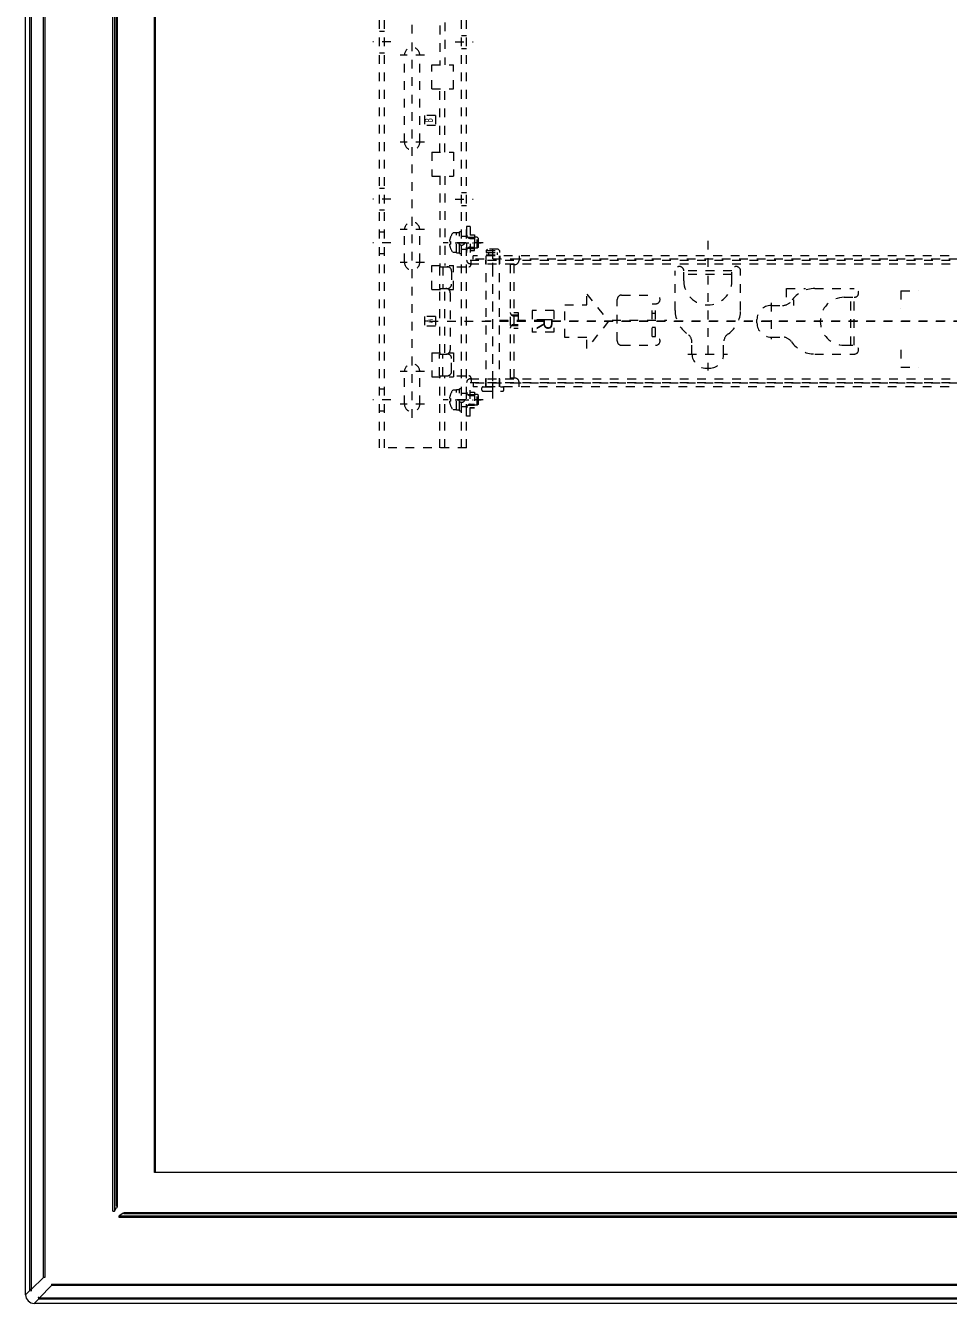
# Model space of a CAD drawing. Units: millimetres, scale not verified. Extents: x -63 to 62, y -57 to 57.
# Drawn here: x -17 to -6.43, y -7.93 to 6.71 of the extents above; entities that cross this region are included whole.
import ezdxf
from ezdxf.enums import TextEntityAlignment as Align

# ---------------------------------------------------------------- set-up
doc = ezdxf.new("R2010")
doc.units = ezdxf.units.MM
doc.header["$LTSCALE"] = 0.125
doc.header["$PDMODE"] = 32
doc.header["$PDSIZE"] = 0.0625
doc.linetypes.add('USER1', pattern=[1.4, 0.7, -0.7])
doc.layers.add('0-5_GAIKEI', color=1, linetype='USER1', lineweight=18)
doc.styles.add('ＭＳ ゴシック', font='')
doc.styles.get('ＭＳ ゴシック').set_extended_font_data('MS Gothic')

msp = doc.modelspace()

# ---------------------------------------------------------------- linework, layer by layer
at = {"layer": '0-5_GAIKEI', "color": 7, "linetype": 'Continuous'}
for p, q in [((-17.0014, -7.8293), (-17.0014, 30.8207)), ((6.0286, -7.9293), (-16.9014, -7.9293))]:
    msp.add_line(p, q, dxfattribs=at)
at = {"layer": '0-5_GAIKEI', "linetype": 'Continuous'}
for p, q in [((-16.9533, -7.7714), (-16.9533, 30.7627)), ((-16.9355, 30.7627), (-16.9355, -7.7714)), ((-16.7951, -7.631), (-16.7951, 30.6224)), ((-16.7821, 30.6224), (-16.7821, -7.631)), ((-16.0018, -6.8727), (-16.0018, 29.8641)), ((-15.9591, -6.8168), (-15.9591, 29.8082)), ((-15.9518, 29.8082), (-15.9518, -6.8168)), ((-15.9489, -6.8168), (-15.9489, 29.8082)), ((-15.5239, -6.4293), (-15.5239, 29.4207)), ((-15.5114, -6.4293), (-15.5114, 29.4207)), ((4.6511, -6.4293), (-15.5239, -6.4293)), ((4.6386, -6.4293), (-15.5114, -6.4293)), ((-16.0018, -6.8727), (-15.9841, -6.8727)), ((-15.9841, -6.8727), (-15.958, -6.8312)), ((-15.9591, -6.8168), (-15.9518, -6.8168)), ((-15.9489, -6.8168), (-15.9518, -6.8168)), ((-15.8883, -6.9009), (-15.9298, -6.927)), ((5.0569, -6.9447), (-15.9298, -6.9447)), ((-15.8739, -6.8947), (-15.8739, -6.8918)), ((5.0011, -6.8918), (-15.8739, -6.8918)), ((-15.8739, -6.902), (-15.8739, -6.8947)), ((-15.8739, -6.8947), (5.0011, -6.8947)), ((5.0011, -6.902), (-15.8739, -6.902)), ((-16.9355, -7.7714), (-16.7951, -7.631)), ((-16.7031, -7.723), (-16.8435, -7.8634)), ((-16.7821, -7.631), (-16.7951, -7.631)), ((-16.7031, -7.7099), (-16.7031, -7.723)), ((-16.7031, -7.7099), (5.8303, -7.7099)), ((5.8303, -7.723), (-16.7031, -7.723)), ((-17.0014, -7.8293), (-16.9533, -7.7812)), ((-16.9355, -7.7714), (-16.9533, -7.7714)), ((-16.8533, -7.8812), (-16.9014, -7.9293)), ((-16.8435, -7.8634), (5.9706, -7.8634)), ((-16.8435, -7.8634), (-16.8435, -7.8812)), ((5.9706, -7.8812), (-16.8435, -7.8812))]:
    msp.add_line(p, q, dxfattribs=at)
at = {"layer": '0-5_GAIKEI'}
for p, q in [((-12.9489, 1.8707), (-12.9489, 21.8707)), ((-12.8914, 1.8707), (-12.8914, 21.8707)), ((-12.0064, 1.8707), (-12.0064, 21.8707)), ((-11.9489, 1.8707), (-11.9489, 21.8707)), ((-12.5739, 2.216), (-12.5739, 21.5623)), ((-12.1989, 11.7433), (-12.1989, 6.2582)), ((-12.2564, 11.7072), (-12.2564, 6.2582)), ((-12.9489, 6.6457), (-12.8914, 6.6457)), ((-12.0064, 6.5957), (-11.9489, 6.5957)), ((-12.8164, 6.5207), (-13.0239, 6.5207)), ((-12.0814, 6.5207), (-11.8739, 6.5207)), ((-12.0064, 6.4457), (-11.9489, 6.4457)), ((-12.9489, 6.3957), (-12.8914, 6.3957)), ((-12.4322, 6.3707), (-12.7118, 6.3707)), ((-12.6614, 5.3707), (-12.6614, 6.3707)), ((-12.4864, 5.3707), (-12.4864, 6.3707)), ((-12.3489, 6.2582), (-12.0989, 6.2582)), ((-12.3489, 5.9832), (-12.3489, 6.2582)), ((-12.2564, 5.2582), (-12.2564, 5.9832)), ((-12.1989, 5.2582), (-12.1989, 5.9832)), ((-12.4322, 5.3707), (-12.7118, 5.3707)), ((-12.3489, 5.2582), (-12.0989, 5.2582)), ((-12.3489, 5.2582), (-12.3489, 4.9832)), ((-12.0989, 5.2582), (-12.0989, 4.9832)), ((-12.3489, 4.9832), (-12.0989, 4.9832)), ((-12.2564, 4.9832), (-12.2564, 3.9582)), ((-12.1989, 4.9832), (-12.1989, 3.9582)), ((-12.9489, 4.8457), (-12.8914, 4.8457)), ((-12.8164, 4.7207), (-13.0239, 4.7207)), ((-12.0814, 4.7207), (-11.8739, 4.7207)), ((-12.0064, 4.7957), (-11.9489, 4.7957)), ((-12.9489, 4.5957), (-12.8914, 4.5957)), ((-12.0064, 4.6457), (-11.9489, 4.6457)), ((-11.9089, 4.4082), (-11.9489, 4.4082)), ((-11.9489, 4.4082), (-11.9489, 4.0207)), ((-11.9089, 4.4082), (-11.9089, 4.0207)), ((-12.9489, 4.3457), (-12.8914, 4.3457)), ((-12.4322, 4.3707), (-12.7118, 4.3707)), ((-12.6614, 3.9957), (-12.6614, 4.3707)), ((-12.4864, 3.9957), (-12.4864, 4.3707)), ((-12.0639, 4.3332), (-12.1052, 4.3332)), ((-12.0314, 4.3357), (-12.0639, 4.3357)), ((-12.0639, 4.1057), (-12.0639, 4.3357)), ((-12.0064, 4.3457), (-12.0314, 4.3457)), ((-12.0314, 4.0957), (-12.0314, 4.3457)), ((-12.0064, 4.0957), (-12.0064, 4.3457)), ((-12.0064, 4.2957), (-11.9489, 4.2957)), ((-11.938, 4.2832), (-11.8589, 4.2832)), ((-11.9089, 4.3107), (-11.8589, 4.3107)), ((-11.9089, 4.3107), (-11.8589, 4.3107)), ((-11.9089, 4.2707), (-11.8589, 4.2707)), ((-11.8589, 4.3107), (-11.8589, 4.1307)), ((-11.8273, 4.2832), (-11.8589, 4.2832)), ((-11.8273, 4.1582), (-11.8273, 4.2832)), ((-11.8139, 4.2699), (-11.8273, 4.2832)), ((-11.8139, 4.1715), (-11.8139, 4.2699)), ((-12.8164, 4.2207), (-13.0239, 4.2207)), ((-11.7601, 4.2207), (-12.2182, 4.2207)), ((-12.1458, 4.2357), (-12.1358, 4.2357)), ((-12.1458, 4.2057), (-12.1358, 4.2057)), ((-12.1358, 4.2357), (-12.1358, 4.2057)), ((-12.0639, 4.1082), (-12.1052, 4.1082)), ((-12.0814, 4.2207), (-11.8739, 4.2207)), ((-12.0639, 4.1057), (-12.0314, 4.1057)), ((-12.0239, 4.2207), (-11.7839, 4.2207)), ((-12.0064, 4.1457), (-11.9489, 4.1457)), ((-11.938, 4.1582), (-11.8589, 4.1582)), ((-11.9089, 4.1707), (-11.8589, 4.1707)), ((-11.8589, 4.1307), (-11.9089, 4.1307)), ((-11.8273, 4.1582), (-11.8589, 4.1582)), ((-11.8139, 4.1715), (-11.8273, 4.1582)), ((-11.7239, 4.1332), (-11.7114, 4.1457)), ((-11.7239, 4.1332), (-11.7239, 4.1082)), ((-11.7239, 4.1332), (-11.5739, 4.1332)), ((-11.7239, 4.1082), (-11.5739, 4.1082)), ((-11.5864, 4.1457), (-11.7114, 4.1457)), ((-11.6989, 4.1082), (-11.6989, 4.0832)), ((-11.6489, 2.4457), (-11.6489, 4.1993)), ((-11.6489, 2.4345), (-11.6489, 4.1737)), ((-11.5989, 4.1082), (-11.5989, 4.0832)), ((-11.5739, 4.1332), (-11.5864, 4.1457)), ((-11.5739, 4.1332), (-11.5739, 4.1082)), ((-9.1864, 4.2431), (-9.1864, 2.7563)), ((-12.9489, 4.0957), (-12.8914, 4.0957)), ((-12.4322, 3.9957), (-12.7118, 3.9957)), ((-12.0989, 3.6832), (-12.0989, 3.9582)), ((-12.0314, 4.0957), (-12.0064, 4.0957)), ((-11.9089, 4.0207), (-0.0639, 4.0207)), ((-11.9089, 3.9807), (-0.0639, 3.9807)), ((-0.0239, 4.0707), (-11.8739, 4.0707)), ((-11.8739, 4.0307), (-11.8739, 4.0707)), ((-11.3489, 4.0307), (-11.8739, 4.0307)), ((-11.7302, 4.0707), (-11.7302, 4.0307)), ((-11.7302, 3.9807), (-11.7302, 4.0207)), ((-11.7239, 2.5707), (-11.7239, 4.0832)), ((-11.7239, 4.0832), (-11.5739, 4.0832)), ((-11.6489, 3.8896), (-11.6489, 4.0809)), ((-11.5739, 2.5707), (-11.5739, 4.0832)), ((-11.5677, 4.0707), (-11.5677, 4.0307)), ((-11.5677, 3.9807), (-11.5677, 4.0207)), ((-11.3989, 3.9707), (-11.4489, 3.9707)), ((-11.4489, 3.9707), (-11.4489, 2.6707)), ((-11.4089, 3.9707), (-11.4089, 2.6707)), ((-11.3489, 4.0707), (-11.3489, 4.0207)), ((-0.1264, 4.0307), (-11.3489, 4.0307)), ((-12.2614, 3.9457), (-11.9239, 3.9457)), ((-12.2214, 3.9457), (-12.2214, 3.6957)), ((-12.1214, 3.8957), (-12.1214, 3.7457)), ((-9.5614, 3.4457), (-9.5614, 3.8982)), ((-9.4614, 3.7832), (-9.4614, 3.8982)), ((-8.9114, 3.8582), (-9.4614, 3.8582)), ((-8.8114, 3.4457), (-8.8114, 3.8982)), ((-12.3489, 3.6832), (-12.0989, 3.6832)), ((-12.2564, 2.9582), (-12.2564, 3.6832)), ((-12.1989, 2.9582), (-12.1989, 3.6832)), ((-8.2864, 3.6957), (-8.0659, 3.6957)), ((-8.2864, 3.5975), (-8.2864, 3.6957)), ((-7.9614, 3.6957), (-7.5089, 3.6957)), ((-6.9739, 3.6707), (-6.7739, 3.6707)), ((-6.9739, 3.6707), (-6.9739, 3.4707)), ((-12.1364, 3.6457), (-12.1364, 2.9957)), ((-10.5739, 3.6332), (-10.3239, 3.3207)), ((-10.5739, 3.5082), (-10.5739, 3.6332)), ((-10.2239, 3.0957), (-10.2239, 3.5707)), ((-10.1739, 3.6207), (-9.7839, 3.6207)), ((-9.8239, 3.5207), (-9.7839, 3.5207)), ((-9.8239, 3.1457), (-9.8239, 3.5207)), ((-9.7839, 3.1457), (-9.7839, 3.5207)), ((-8.4614, 3.5325), (-8.4614, 3.1169)), ((-8.4614, 3.5325), (-8.4614, 3.1169)), ((-8.2063, 3.5649), (-8.2063, 3.5019)), ((-7.6239, 3.5957), (-7.5089, 3.5957)), ((-7.5489, 3.0457), (-7.5489, 3.5957)), ((-7.5089, 3.0457), (-7.5089, 3.5957)), ((-12.4314, 3.3769), (-12.4314, 3.2644)), ((-12.3064, 3.3769), (-12.4314, 3.3769)), ((-12.3064, 3.3769), (-12.3064, 3.2644)), ((-11.438, 3.3957), (-11.3589, 3.3957)), ((-11.4089, 3.4232), (-11.3589, 3.4232)), ((-11.4089, 3.3832), (-11.3589, 3.3832)), ((-11.3589, 3.4232), (-11.3589, 3.2432)), ((-11.1989, 3.4457), (-11.1989, 3.1957)), ((-10.9489, 3.4457), (-11.1989, 3.4457)), ((-10.9489, 3.4457), (-10.9489, 3.1957)), ((-10.8239, 3.1332), (-10.8239, 3.5082)), ((-10.8239, 3.5082), (-10.5739, 3.5082)), ((-9.8239, 3.4144), (-9.7839, 3.4144)), ((-8.4614, 3.5019), (-8.3313, 3.5019)), ((-12.3064, 3.2644), (-12.4314, 3.2644)), ((-12.374, 3.3207), (0.4532, 3.3207)), ((0.1305, 3.3207), (-11.7381, 3.3207)), ((-11.5745, 3.3332), (-11.1507, 3.3332)), ((-11.438, 3.2707), (-11.3589, 3.2707)), ((-11.4089, 3.2832), (-11.3589, 3.2832)), ((-11.4089, 3.2432), (-11.3589, 3.2432)), ((-10.3239, 3.3207), (-10.5739, 3.0082)), ((-10.2826, 3.3332), (-9.6543, 3.3332)), ((-9.8239, 3.2519), (-9.7839, 3.2519)), ((-8.6239, 3.3019), (-8.6239, 3.3394)), ((-10.9489, 3.1957), (-11.1989, 3.1957)), ((-9.8239, 3.1457), (-9.7839, 3.1457)), ((-9.3677, 2.9457), (-9.3677, 3.0758)), ((-9.0052, 2.9457), (-9.0052, 3.0758)), ((-8.4614, 3.1394), (-8.3313, 3.1394)), ((-12.3489, 2.9582), (-12.3489, 2.6832)), ((-12.2214, 2.6957), (-12.2214, 2.9457)), ((-10.1739, 3.0457), (-9.7839, 3.0457)), ((-9.4152, 2.9457), (-8.9593, 2.9457)), ((-7.9614, 2.9457), (-7.5089, 2.9457)), ((-7.6239, 3.0457), (-7.5089, 3.0457)), ((-6.9739, 2.9957), (-6.9739, 2.7957)), ((-12.1214, 2.7457), (-12.1214, 2.8957)), ((-9.2052, 2.7832), (-9.1677, 2.7832)), ((-6.9739, 2.7957), (-6.7739, 2.7957)), ((-12.4322, 2.7457), (-12.7118, 2.7457)), ((-12.6614, 2.3707), (-12.6614, 2.7457)), ((-12.4864, 2.3707), (-12.4864, 2.7457)), ((-12.3489, 2.6832), (-12.0989, 2.6832)), ((-12.2614, 2.6957), (-11.9239, 2.6957)), ((-12.2564, 1.8707), (-12.2564, 2.6832)), ((-12.1989, 1.8707), (-12.1989, 2.6832)), ((-11.9089, 2.6607), (-0.0639, 2.6607)), ((-11.7302, 2.6207), (-11.7302, 2.6607)), ((-11.6489, 2.5116), (-11.6489, 2.7498)), ((-11.5677, 2.6207), (-11.5677, 2.6607)), ((-11.3989, 2.6707), (-11.4489, 2.6707)), ((-12.9489, 2.5457), (-12.8914, 2.5457)), ((-12.0639, 2.5332), (-12.1052, 2.5332)), ((-12.0314, 2.5357), (-12.0639, 2.5357)), ((-12.0639, 2.3057), (-12.0639, 2.5357)), ((-12.0064, 2.5457), (-12.0314, 2.5457)), ((-12.0314, 2.2957), (-12.0314, 2.5457)), ((-12.0064, 2.2957), (-12.0064, 2.5457)), ((-12.0064, 2.4957), (-11.9489, 2.4957)), ((-11.9489, 2.2332), (-11.9489, 2.6207)), ((-11.9089, 2.2332), (-11.9089, 2.6207)), ((-11.9089, 2.6207), (-0.0639, 2.6207)), ((-11.9089, 2.5107), (-11.8589, 2.5107)), ((-11.9089, 2.5107), (-11.8589, 2.5107)), ((-11.3489, 2.6107), (-11.8739, 2.6107)), ((-11.8739, 2.6107), (-11.8739, 2.5707)), ((-0.0239, 2.5707), (-11.8739, 2.5707)), ((-11.8589, 2.5107), (-11.8589, 2.3307)), ((-11.8589, 2.5107), (-11.8589, 2.3307)), ((-11.7739, 2.5332), (-11.7739, 2.5582)), ((-11.7614, 2.5707), (-11.5364, 2.5707)), ((-11.7614, 2.5207), (-11.5364, 2.5207)), ((-11.7302, 2.5707), (-11.7302, 2.6107)), ((-11.5677, 2.5707), (-11.5677, 2.6107)), ((-11.5239, 2.5332), (-11.5239, 2.5582)), ((-11.3489, 2.5707), (-11.3489, 2.6207)), ((-0.1264, 2.6107), (-11.3489, 2.6107)), ((-12.8164, 2.4207), (-13.0239, 2.4207)), ((-12.4322, 2.3707), (-12.7118, 2.3707)), ((-11.7601, 2.4207), (-12.2182, 2.4207)), ((-12.1458, 2.4357), (-12.1358, 2.4357)), ((-12.1458, 2.4057), (-12.1358, 2.4057)), ((-12.1358, 2.4357), (-12.1358, 2.4057)), ((-12.0814, 2.4207), (-11.8739, 2.4207)), ((-12.0239, 2.4207), (-11.7839, 2.4207)), ((-12.0064, 2.3457), (-11.9489, 2.3457)), ((-11.938, 2.4832), (-11.8589, 2.4832)), ((-11.938, 2.3582), (-11.8589, 2.3582)), ((-11.9089, 2.4707), (-11.8589, 2.4707)), ((-11.9089, 2.3707), (-11.8589, 2.3707)), ((-11.8273, 2.4832), (-11.8589, 2.4832)), ((-11.8273, 2.3582), (-11.8589, 2.3582)), ((-11.8273, 2.3582), (-11.8273, 2.4832)), ((-11.8139, 2.4699), (-11.8273, 2.4832)), ((-11.8139, 2.3715), (-11.8273, 2.3582)), ((-11.8139, 2.3715), (-11.8139, 2.4699)), ((-12.9489, 2.2957), (-12.8914, 2.2957)), ((-12.0639, 2.3082), (-12.1052, 2.3082)), ((-12.0639, 2.3057), (-12.0314, 2.3057)), ((-12.0314, 2.2957), (-12.0064, 2.2957)), ((-11.9089, 2.2332), (-11.9489, 2.2332)), ((-11.9089, 2.3307), (-11.8589, 2.3307)), ((-11.8589, 2.3307), (-11.9089, 2.3307)), ((-11.9489, 1.8707), (-12.9489, 1.8707))]:
    msp.add_line(p, q, dxfattribs=at)
at = {"layer": '0-5_GAIKEI', "linetype": 'Continuous'}
for points in [[(-16.0018, 29.8641), (-15.9841, 29.8641), (-15.9841, -6.8727)], [(-15.9298, -6.9447), (-15.9298, -6.927), (5.0569, -6.927)]]:
    msp.add_lwpolyline(points, dxfattribs=at)
at = {"layer": '0-5_GAIKEI'}
for points in [[(-12.3489, 5.9832), (-12.0989, 5.9832), (-12.0989, 6.2582)], [(-12.3064, 5.6769), (-12.3064, 5.5644), (-12.4314, 5.5644)], [(-12.3064, 5.6769), (-12.4314, 5.6769), (-12.4314, 5.5644)], [(-11.9089, 4.1307), (-11.8589, 4.1307), (-11.8589, 4.3107)], [(-12.3489, 3.6832), (-12.3489, 3.9582), (-12.0989, 3.9582)], [(-11.8989, 3.9707), (-11.8989, 3.9807), (-11.8989, 4.0207)], [(-12.2614, 3.9457), (-12.2614, 3.6957), (-12.1714, 3.6957)], [(-8.9114, 3.7832), (-8.9114, 3.8982), (-9.4614, 3.8982)], [(-10.5739, 3.0082), (-10.5739, 3.1332), (-10.8239, 3.1332)], [(-12.3489, 2.9582), (-12.0989, 2.9582), (-12.0989, 2.6832)], [(-12.2614, 2.6957), (-12.2614, 2.9457), (-12.1714, 2.9457)], [(-11.8989, 2.6707), (-11.8989, 2.6607), (-11.8989, 2.6207)]]:
    msp.add_lwpolyline(points, dxfattribs=at)
for centre, radius, start, end in [((-12.5739, 6.3707), 0.0875, 0, 180), ((-12.5739, 5.3707), 0.0875, 180, 0), ((-12.5739, 4.3707), 0.0875, 0, 180), ((-11.9724, 4.2207), 0.174, 139.72739, 175.05554), ((-11.9089, 4.3107), 0.04, 180, 270), ((-11.9724, 4.2207), 0.174, 184.94446, 220.27261), ((-11.9089, 4.1307), 0.04, 90, 180), ((-12.5739, 3.9957), 0.0875, 180, 0), ((-11.9089, 4.0207), 0.04, 180, 270), ((-11.9239, 3.9707), 0.025, 270, 0), ((-11.3989, 4.0207), 0.05, 270, 0), ((-12.1714, 3.8957), 0.05, 0, 90), ((-9.5114, 3.8982), 0.05, 0, 180), ((-8.8614, 3.8982), 0.05, 0, 180), ((-12.1864, 3.6457), 0.05, 0, 90), ((-12.1714, 3.7457), 0.05, 270, 0), ((-9.1864, 3.7832), 0.275, 180, 0), ((-7.9614, 3.3707), 0.325, 90, 145.28851), ((-7.5089, 3.6457), 0.05, 270, 90), ((-10.1739, 3.5707), 0.05, 90, 180), ((-9.7839, 3.5707), 0.05, 270, 90), ((-8.3313, 3.6269), 0.125, 270, 325.28851), ((-7.6239, 3.3207), 0.275, 90, 270), ((-11.4089, 3.4232), 0.04, 180, 270), ((-9.2364, 3.4457), 0.325, 180, 235.28851), ((-9.1364, 3.4457), 0.325, 304.71149, 0), ((-8.4614, 3.3394), 0.1625, 90, 180), ((-11.4089, 3.2432), 0.04, 90, 180), ((-8.4614, 3.3019), 0.1625, 180, 270), ((-10.1739, 3.0957), 0.05, 180, 270), ((-9.7839, 3.0957), 0.05, 270, 90), ((-9.4927, 3.0758), 0.125, 0, 55.28851), ((-8.8802, 3.0758), 0.125, 124.71149, 180), ((-8.3313, 3.0144), 0.125, 34.71149, 90), ((-7.9614, 3.2707), 0.325, 214.71149, 270), ((-12.1864, 2.9957), 0.05, 270, 0), ((-12.1714, 2.8957), 0.05, 0, 90), ((-9.2052, 2.9457), 0.1625, 180, 270), ((-9.1677, 2.9457), 0.1625, 270, 0), ((-7.5089, 2.9957), 0.05, 270, 90), ((-12.5739, 2.7457), 0.0875, 0, 180), ((-12.1714, 2.7457), 0.05, 270, 0), ((-11.9089, 2.6207), 0.04, 90, 180), ((-11.9239, 2.6707), 0.025, 0, 90), ((-11.3989, 2.6207), 0.05, 0, 90), ((-11.9724, 2.4207), 0.174, 139.72739, 175.05554), ((-11.9089, 2.5107), 0.04, 180, 270), ((-11.7614, 2.5582), 0.0125, 90, 180), ((-11.7614, 2.5332), 0.0125, 180, 270), ((-11.5364, 2.5582), 0.0125, 0, 90), ((-11.5364, 2.5332), 0.0125, 270, 0), ((-12.5739, 2.3707), 0.0875, 180, 0), ((-11.9724, 2.4207), 0.174, 184.94446, 220.27261), ((-11.9089, 2.3307), 0.04, 90, 180)]:
    msp.add_arc(centre, radius, start, end, dxfattribs=at)
at = {"layer": '0-5_GAIKEI', "linetype": 'Continuous'}
for centre, radius, start, end in [((-15.8809, -6.8168), 0.0709, 180.02549, 188.82621), ((-19.6111, -7.771), 2.6578, 359.7804, 359.99289), ((-17.3738, -7.8388), 0.4435, 7.16427, 8.74651), ((-16.9103, -8.2974), 0.4392, 81.24567, 82.84355), ((-16.8432, -10.5389), 2.6577, 90.00711, 90.21961)]:
    msp.add_arc(centre, radius, start, end, dxfattribs=at)
at = {"layer": '0-5_GAIKEI', "color": 7, "linetype": 'Continuous'}
msp.add_arc((-16.9014, -7.8293), 0.1, 180, 270, dxfattribs=at)
at = {"layer": '0-5_GAIKEI', "linetype": 'Continuous'}
for centre, major_axis, ratio, start_param, end_param in [((-15.9757, -6.8312), (0.0247, 0.0038), 0.148807, 5.4864637, 6.2302353), ((-15.8883, -6.9186), (0.0038, 0.0247), 0.148807, 0.05295, 0.7967217), ((-16.9159, -7.7812), (-0.0375, 0.0001), 0.070962, 0.0524923, 1.0740736), ((-16.8533, -7.8438), (0.0001, -0.0375), 0.070962, 5.2091117, 6.230693)]:
    msp.add_ellipse(centre, major_axis=major_axis, ratio=ratio, start_param=start_param, end_param=end_param, dxfattribs=at)
at = {"layer": '0-5_GAIKEI'}
for p in [(-12.0064, 4.2207), (-12.0064, 2.4207)]:
    msp.add_point(p, dxfattribs=at)

# ---------------------------------------------------------------- texts
at = {"layer": '0-5_GAIKEI', "color": 7, "style": 'ＭＳ ゴシック'}
for s, height, rotation, width, p in [('B', 0.0916, 90, 0.75, (-12.3085, 5.601)), ('A', 0.0916, 90, 0.75, (-12.3097, 3.301)), ('Ｒ', 0.1833, 270, 0.85, (-11.2029, 3.4027))]:
    msp.add_text(s, height=height, rotation=rotation, dxfattribs=dict(at, width=width)).set_placement(p, align=Align.BOTTOM_LEFT)

doc.saveas('drawing.dxf')
